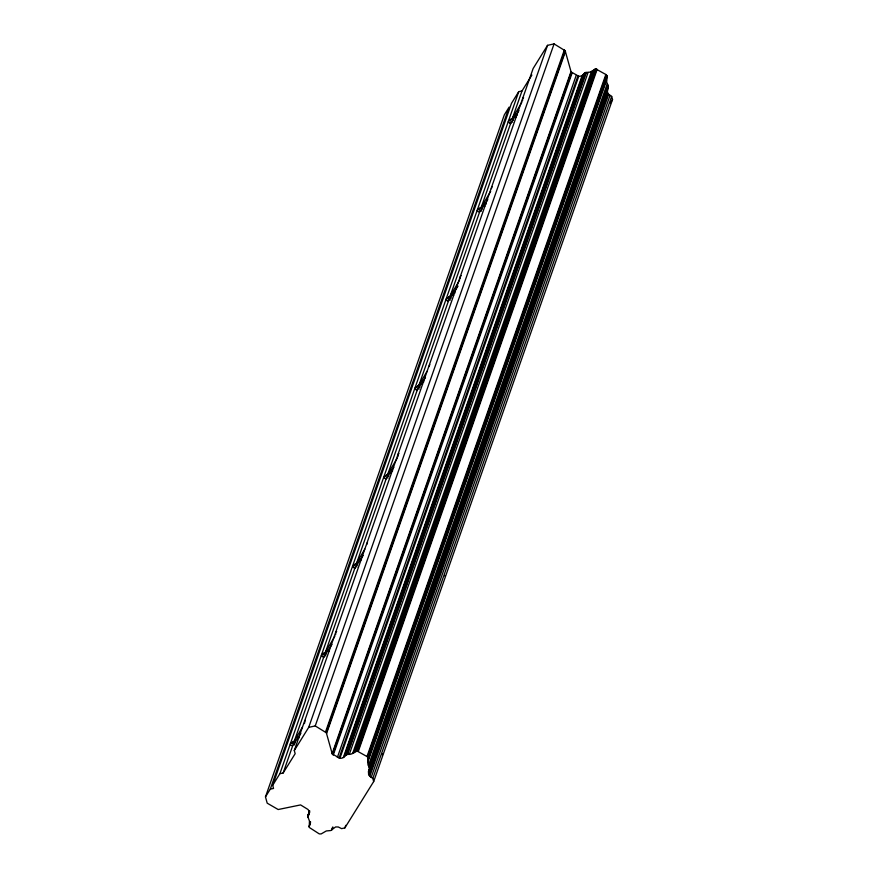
<?xml version="1.0" encoding="UTF-8"?>
<svg xmlns="http://www.w3.org/2000/svg" width="878" height="878" viewBox="0 0 878 878"><rect width="100%" height="100%" fill="white"/><g stroke="black" fill="none" stroke-linecap="round" stroke-linejoin="round"><path stroke-width="1.32" d="M307.838 815.925L308.968 812.819A5.762 5.444 19.3 0 0 308.057 809.516L300.594 804.917L278.183 809.527L267.197 803.172L265.474 796.873L270.281 789.157L273.541 788.444L272.685 785.294L279.884 773.705L283.155 772.991L295.162 753.675L294.295 750.525L533.144 68.506L547.543 45.327L554.073 43.9L565.158 50.737L571.117 71.941L578.756 76.265A5.762 5.444 19.3 0 0 582.169 75.519L585.33 72.567L589.818 72.15L595.932 68.989L606.116 74.652L607.027 76.254L606.698 82.115L608.399 86.187L607.356 91.992L608.619 94.286L611.659 96.382L612.526 99.532L373.677 781.563L344.856 827.91L341.597 828.623L338.282 826.977L335.605 826.944L330.808 830.533L326.32 830.95L321.139 833.935L319.263 833.891L309.265 827.438L309.44 820.974L307.728 816.408L309.649 810.745M373.677 781.563L372.821 778.413L369.781 776.306L368.519 774.012L369.55 768.206L367.86 764.145L368.178 758.285L367.267 756.682L357.094 751.019L350.97 754.169L346.492 754.586L343.331 757.538A5.762 5.444 19.3 0 1 339.907 758.285L332.268 753.961L326.32 732.757L315.235 725.93L308.705 727.357L294.295 750.525M366.763 544.503L367.487 542.439M429.079 366.576L429.792 364.524M491.384 188.66L492.097 186.597M265.474 796.873L504.323 114.853L509.119 107.127L270.281 789.157M272.685 785.294L511.523 103.264L518.733 91.674L521.993 90.961L531.881 75.058M279.884 773.705L518.733 91.674M283.155 772.991L292.67 745.795L300.869 733.339M292.67 745.795L290.936 745.323L290.267 744.05L294.393 740.878L323.828 656.832L332.016 644.375M323.828 656.832L321.6 656.009L321.425 655.087L325.551 651.915L354.975 567.879L363.174 555.423M354.975 567.879L352.747 567.045L352.583 566.134L356.698 562.963L386.133 478.916L393.849 467.272M386.133 478.916L383.905 478.082L383.73 477.171L387.856 473.999L417.291 389.953L425.479 377.496M417.291 389.953L415.053 389.119L414.888 388.208L419.004 385.036L448.438 301L458.031 286.118M448.438 301L446.211 300.166L446.035 299.244L450.162 296.073L479.597 212.037L487.784 199.58M479.597 212.037L477.851 211.565L477.193 210.292L481.32 207.12L510.744 123.074L518.942 110.617M510.744 123.074L508.516 122.24L508.34 121.329L512.467 118.157L521.993 90.961M308.705 727.357L547.543 45.327M315.235 725.93L554.073 43.9M325.519 732L564.356 49.969M326.089 732.471L564.938 50.441M326.32 732.757L565.158 50.737M326.616 733.426L565.465 51.396M307.728 816.408L309.55 811.239M307.739 816.913L309.561 811.733M307.871 817.396L309.682 812.227M332.147 753.62L570.985 71.601M332.444 754.29L571.293 72.259M332.674 754.575L571.512 72.556M333.256 755.047L572.094 73.028M309.594 824.31L310.494 821.72M309.111 826.527L310.571 822.049M309.122 826.835L310.472 822.949M337.35 757.473L576.188 75.442M339.018 758.142L577.856 76.123M339.907 758.285L578.756 76.265M343.331 757.538L582.169 75.519M344.044 757.045L582.893 75.014M345.175 755.76L584.024 73.73M345.328 755.519L584.166 73.489M345.636 755.124L584.485 73.104M346.031 754.817L584.88 72.786M346.492 754.586L585.33 72.567M346.997 754.476L585.835 72.446M347.512 754.465L586.361 72.435M349.257 754.465L588.106 72.435M352.594 753.598L591.432 71.568M354.075 752.764L592.913 70.734M355.37 751.689L594.219 69.658M355.875 751.316L594.713 69.285M356.161 751.184L594.999 69.153M356.775 751.03L595.613 69.011M357.412 751.052L596.25 69.022M357.73 751.118L596.568 69.088M358.323 751.37L597.161 69.34M331.654 829.995L332.564 827.405M331.972 829.6L332.872 827.01M367.004 756.496L605.853 74.476M367.509 756.891L606.358 74.871M367.717 757.132L606.566 75.113M368.036 757.681L606.874 75.651M368.189 758.592L607.027 76.254M368.08 759.196L606.928 77.165M367.706 760.809L606.544 78.79M367.63 762.477L606.468 80.458M344.856 827.91L345.767 825.32M368.387 765.759L607.236 83.728M369.199 767.262L608.037 85.243M369.429 767.723L608.267 85.693M368.453 771.455L608.399 86.187M368.332 772.3L608.41 86.681M368.519 774.012L607.356 91.992M369.232 775.603L608.081 93.584M369.781 776.306L608.619 94.286M371.174 777.436L610.012 95.417M372.821 778.413L611.659 96.382M512.467 118.157L521.817 102.408M481.32 207.12L490.659 191.36M450.162 296.073L459.512 280.323M419.004 385.036L427.092 371.207M387.856 473.999L397.207 458.239M356.698 562.963L364.787 549.134M325.551 651.915L334.891 636.166M294.393 740.878L302.471 727.05M610.364 103.011L612.526 99.532M305.182 720.355L304.457 723.56M523.606 97.776L522.75 98.16L522.531 100.849M461.301 275.703L460.445 276.076L460.226 278.765M398.996 453.619L398.14 453.992L397.921 456.681M336.691 631.534L335.835 631.919L335.615 634.607M514.892 113.723L517.285 115.007M483.734 202.686L486.127 203.97M452.587 291.639L454.98 292.923M421.429 380.602L423.822 381.886M390.282 469.565L392.675 470.849M359.124 558.529L361.516 559.802M296.819 736.444L299.211 737.729M509.24 120.187L512.708 122.163M478.082 209.14L481.561 211.126M446.935 298.103L450.403 300.078M415.777 387.066L419.256 389.042M384.63 476.019L388.098 478.005M353.472 564.982L356.951 566.958M322.314 653.945L325.793 655.921M291.167 742.898L294.635 744.884M513.597 116.039L515.935 117.422M511.172 118.859L513.476 120.22M482.45 205.002L484.788 206.374M480.014 207.812L482.318 209.173M451.292 293.954L453.63 295.337M448.856 296.775L451.171 298.136M420.145 382.918L422.483 384.301M417.709 385.738L420.013 387.099M388.987 471.881L391.325 473.253M386.55 474.691L388.866 476.052M355.403 563.654L357.708 565.015M326.682 649.797L329.02 651.18M324.245 652.617L326.55 653.978M293.098 741.57L295.403 742.942M508.516 122.24L510.82 123.611M446.211 300.166L448.515 301.527M415.053 389.119L417.357 390.49M352.747 567.045L355.052 568.406M321.6 656.009L323.894 657.37M444.795 575.474A25.21 1.701 -59.4 0 1 444.839 575.924M382.534 753.84A25.21 1.701 -59.4 0 1 382.259 754.806"/></g></svg>
